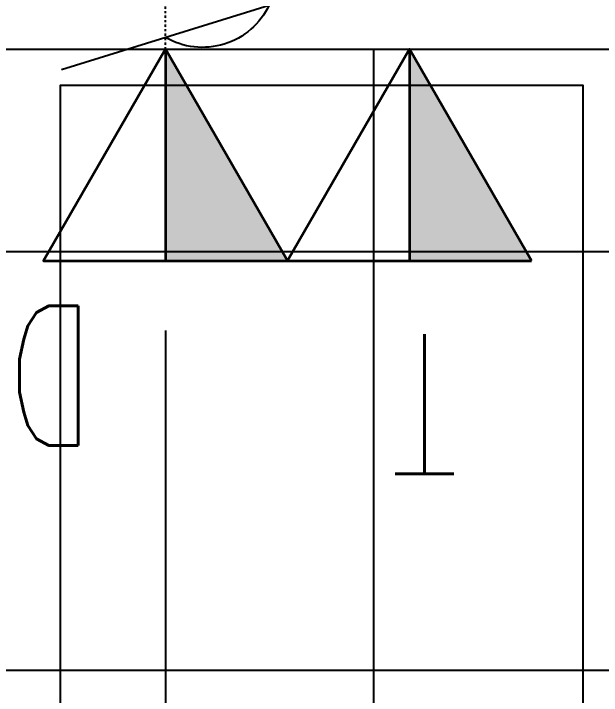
# Model space of a CAD drawing. Extents: x -560814 to 57327, y -29287 to 19916.
# Drawn here: x 45459 to 46302, y -3736 to -2759 of the extents above; entities that cross this region are included whole.
import ezdxf

# ---------------------------------------------------------------- set-up
doc = ezdxf.new("R2010")
doc.units = 0
doc.header["$LTSCALE"] = 0.25
doc.linetypes.add('DASHDOT', pattern=[25.4, 12.7, -6.35, 0, -6.35])
for name, color, linetype in [('0 @ 50', 7, 'Continuous'), ('01-First Floor$0$FALSE CEILING', 251, 'Continuous'), ('T-WIRE', 140, 'Continuous')]:
    doc.layers.add(name, color=color, linetype=linetype)
for name, color, linetype, lineweight in [('01-First Floor$0$LOADING', 253, 'Continuous', 5), ('01-First Floor$0$Walls', 251, 'Continuous', 5), ('E-LITE-CLNG-CNDT', 6, 'DASHDOT', 35), ('T-DATA-CLNG-COND', 51, 'DASHDOT', 25), ('T-DATA-DEVC-TYPE', 2, 'Continuous', 25), ('T-DATA-DIM', 251, 'DASHDOT', 25), ('T-DATA-WALL @ 100', 33, 'Continuous', 35)]:
    doc.layers.add(name, color=color, linetype=linetype, lineweight=lineweight)
doc.styles.add('DC_SIMPLEX', font='SIMPLEX.shx', dxfattribs={"width": 0.7})
doc.dimstyles.new('DevCad-MM', dxfattribs={"dimscale": 0.01, "dimtxt": 2, "dimasz": 2, "dimexe": 1, "dimexo": 1, "dimgap": 0.6, "dimtad": 1, "dimdec": 0, "dimrnd": 10, "dimzin": 1, "dimdsep": 46, "dimtxsty": 'DC_SIMPLEX', "dimblk1": 'OBLIQUE', "dimblk2": 'OBLIQUE', "dimsah": 1, "dimcen": 3, "dimclrd": 256, "dimclre": 256, "dimclrt": 45, "dimadec": 0, "dimazin": 0, "dimtfac": 1, "dimtdec": 0, "dimtix": 1, "dimtmove": 2, "dimatfit": 2, "dimldrblk": 'OBLIQUE', "dimfxl": 1, "dimtolj": 1, "dimtzin": 0, "dimarcsym": 0})

# ---------------------------------------------------------------- blocks, each defined once
blk = doc.blocks.new('*U43')
blk.add_hatch(color=254).paths.add_polyline_path([(1.75, 3.0308), (0.0003, 3.0309), (0, 0)])
blk.add_line((0, 0), (0.0003, 3.0309))
blk.add_lwpolyline([(1.75, 3.0308), (0, 0), (-1.75, 3.0311)], close=True)
at = {"layer": 'T-DATA-DEVC-TYPE', "style": 'DC_SIMPLEX', "width": 0.7, "flags": 8}
blk.add_attdef('DC_TYPE', (2.6822, 5.6339), '', height=2, rotation=360, dxfattribs=at)
blk = doc.blocks.new('*U44')
blk.add_hatch(color=254).paths.add_polyline_path([(1.75, 3.0308), (0.0003, 3.0309), (0, 0)])
blk.add_line((0, 0), (0.0003, 3.0309))
blk.add_lwpolyline([(1.75, 3.0308), (0, 0), (-1.75, 3.0311)], close=True)
at = {"layer": 'T-DATA-DEVC-TYPE', "style": 'DC_SIMPLEX', "width": 0.7, "flags": 8}
blk.add_attdef('DC_TYPE', (2.6822, 5.6339), '', height=2, rotation=360, dxfattribs=at)
blk = doc.blocks.new('01-First Floor')
at = {"layer": '01-First Floor$0$FALSE CEILING', "linetype": 'Continuous'}
for p, q in [((45976, -6100), (45976, -2810)), ((44776, -3100), (48976, -3100)), ((44776, -3700), (48976, -3700))]:
    blk.add_line(p, q, dxfattribs=at)
at = {"layer": '01-First Floor$0$FALSE CEILING'}
blk.add_lwpolyline([(44776, -2810), (48976, -2810), (48976, -6100), (44776, -6100)], close=True, dxfattribs=at)
at = {"layer": '01-First Floor$0$FALSE CEILING', "elevation": -0.1}
blk.add_lwpolyline([(45526, -4361.95), (46276, -4361.95), (46276, -2861.95), (45526, -2861.95)], close=True, dxfattribs=at)
at = {"layer": '01-First Floor$0$LOADING', "elevation": -0.1}
blk.add_lwpolyline([(45526, -4361.95), (46276, -4361.95), (46276, -2861.95), (45526, -2861.95)], close=True, dxfattribs=at)
at = {"layer": '01-First Floor$0$Walls'}
blk.add_line((44776, -2810), (48976, -2810), dxfattribs=at)
blk = doc.blocks.new('W-TEL')
blk.add_line((-66, -212.7), (66, 212.7))
blk.add_arc((130.7, 76), 151.2, 115.3301, 210.179)
blk = doc.blocks.new('*U107')
at = {"layer": 'T-WIRE', "xscale": -0.006999999999825377, "yscale": 0.006999999999970897, "zscale": 0.006999999999999999}
for p in [(0, 0), (1.102, -0.0025)]:
    blk.add_blockref('W-TEL', p, dxfattribs=at)
blk = doc.blocks.new('_OBLIQUE')
at = {"color": 0, "linetype": 'ByBlock'}
blk.add_line((-0.5, -0.5), (0.5, 0.5), dxfattribs=at)
blk = doc.blocks.new('*D173')
at = {"layer": 'Defpoints', "color": 0, "linetype": 'Continuous', "transparency": 16777216}
for p in [(44732.3, -3113.09), (45677.11, -3113.09), (44732.3, -3923.31)]:
    blk.add_point(p, dxfattribs=at)
at = {"layer": 'T-DATA-DIM', "linetype": 'Continuous', "lineweight": -2, "transparency": 16777216}
for p, q in [((44732.3, -3213.09), (44732.3, -4023.31)), ((45677.11, -3213.09), (45677.11, -4023.31)), ((45677.11, -3923.31), (44732.3, -3923.31))]:
    blk.add_line(p, q, dxfattribs=at)
at = {"layer": 'T-DATA-DIM', "linetype": 'Continuous', "lineweight": -2, "transparency": 16777216, "xscale": 200, "yscale": 200, "zscale": 200, "rotation": 180}
blk.add_blockref('_OBLIQUE', (44732.3, -3923.31), dxfattribs=at)
at = {"layer": 'T-DATA-DIM', "linetype": 'Continuous', "lineweight": -2, "transparency": 16777216, "xscale": 200, "yscale": 200, "zscale": 200}
blk.add_blockref('_OBLIQUE', (45677.11, -3923.31), dxfattribs=at)
at = {"layer": 'T-DATA-DIM', "color": 45, "linetype": 'Continuous', "transparency": 16777216, "insert": (45204.7, -3763.31), "char_height": 200, "attachment_point": 5, "style": 'DC_SIMPLEX'}
blk.add_mtext('\\A1;940', dxfattribs=at)

msp = doc.modelspace()

# ---------------------------------------------------------------- linework, layer by layer
at = {"layer": 'T-DATA-CLNG-COND'}
msp.add_lwpolyline([(45677.11, -2810), (45677.11, -2660)], dxfattribs=at)

# ---------------------------------------------------------------- block references
at = {"layer": '0 @ 50', "xscale": 100, "yscale": 100, "zscale": 100, "rotation": 270}
msp.add_blockref('*U107', (45677.11, -2682.72), dxfattribs=at)
at = {"layer": 'E-LITE-CLNG-CNDT'}
msp.add_blockref('01-First Floor', (0, 0), dxfattribs=at)
at = {"layer": 'T-DATA-WALL @ 100'}
ref = msp.add_blockref('*U43', (45677.11, -2810), dxfattribs=dict(at, xscale=-100, yscale=100, zscale=100, rotation=180))
ref.add_attrib('DC_TYPE', 'D', (45575.85, -3177.79, 0), dxfattribs={"layer": 'T-DATA-DEVC-TYPE', "height": 200, "rotation": 180, "style": 'DC_SIMPLEX', "width": 0.7, "flags": 8})
ref = msp.add_blockref('*U44', (46027.11, -2810), dxfattribs=dict(at, xscale=-100, yscale=100, zscale=100, rotation=180))
ref.add_attrib('DC_TYPE', 'T', (46096.55, -3218.47), dxfattribs={"layer": 'T-DATA-DEVC-TYPE', "height": 200, "rotation": 180, "style": 'DC_SIMPLEX', "width": 0.7, "flags": 8})

# ---------------------------------------------------------------- dimensions: what is measured, and where the dimension line sits
at = {"layer": 'T-DATA-DIM', "linetype": 'Continuous'}
dim = msp.add_linear_dim(base=(44732.3, -3923.31), p1=(45677.11, -3113.09), p2=(44732.3, -3113.09), dimstyle='DevCad-MM', dxfattribs=at)
dim.commit()
dim.dimension.update_dxf_attribs({"geometry": '*D173', "text_midpoint": (45204.7, -3763.31)})

doc.saveas('drawing.dxf')
